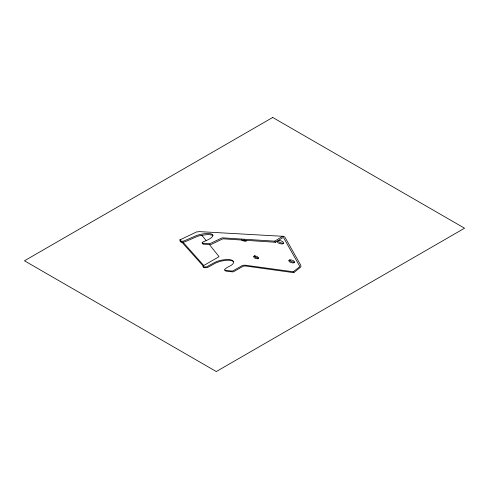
<?xml version="1.0" encoding="UTF-8"?>
<svg xmlns="http://www.w3.org/2000/svg" width="489" height="489" viewBox="0 0 489 489"><rect width="100%" height="100%" fill="white"/><g stroke="black" fill="none" stroke-linecap="round" stroke-linejoin="round"><path stroke-width="0.73" d="M294.635 262.141L294.219 262.721L292.923 262.929A2.879 1.663 0 0 1 292.483 262.893L290.992 262.544A6.32 3.649 0 0 1 289.8 262.006L288.583 260.496L290.258 259.812A2.848 1.644 0 0 1 290.686 259.842L292.184 260.185A6.345 3.661 0 0 1 293.388 260.723L294.635 262.141A2.634 1.522 0 0 1 293.534 262.128L292.037 261.786A6.504 3.753 0 0 1 290.839 261.242L290.356 260.924M180.82 241.254L182.99 241.156A8.808 5.086 0 0 0 184.219 240.863L196.933 235.356A33.05 19.083 0 0 1 200.215 234.5C212.134 231.486 220.019 235.453 203.051 241.896L202.128 242.782L203.002 243.907M278.369 240.502L278.382 240.998A3.863 2.231 0 0 0 279.042 241.866L279.549 242.232A6.357 3.667 0 0 0 280.619 242.758L282.483 243.186A2.518 1.455 0 0 0 283.479 243.155M277.245 241.12L277.495 242.22A4.444 2.567 0 0 0 277.874 242.599L278.394 242.966A6.381 3.686 0 0 0 279.47 243.491L281.334 243.925A2.494 1.436 0 0 0 282.232 243.907C283.975 243.938 283.62 241.81 282.245 241.407A6.186 3.57 0 0 0 281.169 240.888L279.298 240.472A2.384 1.375 0 0 0 278.18 240.527M246.26 240.814L246.322 240.722A1.962 1.131 0 0 0 246.352 240.185M209.463 244.641L218.962 256.511A1.87 1.082 0 0 1 218.876 256.774L203.766 265.521A3.13 1.803 0 0 0 203.43 265.735L202.984 266.462L203.766 267.397A1.137 0.654 0 0 0 204.494 267.691L206.566 267.709A6.186 3.57 0 0 0 207.691 267.44L215.551 263.082L218.858 261.78A23.423 13.527 0 0 1 221.872 260.979C225.716 260.319 230.172 259.476 233.718 261.56C233.931 265.692 227.251 266.444 225.362 268.852A2.965 1.711 0 0 0 224.958 269.152L224.64 269.824L225.411 270.808A1.381 0.795 0 0 0 226.315 271.187L232.715 271.878A6.247 3.606 0 0 0 233.632 271.676L243.057 266.291A6.241 3.6 0 0 1 243.956 266.089L245.625 265.998L293.779 272.679L300.68 267.067A7.732 4.462 0 0 0 300.888 266.462L300.827 265.368L284.959 237.275A3.307 1.913 0 0 0 284.763 236.988L283.375 236.328L199.451 231.621A2.005 1.155 0 0 0 197.984 231.914L196.774 231.841L179.866 239.91C180.355 241.083 181.92 239.335 179.866 239.91M180.355 240.429L180.062 240.93L180.936 241.927M224.714 270.014A1.375 0.795 0 0 0 225.643 270.38L232.049 271.059A6.302 3.637 0 0 0 232.972 270.857L242.44 265.472A6.296 3.637 0 0 1 243.339 265.276L245.013 265.179L293.235 271.78L299.696 266.743A3.075 1.773 0 0 0 299.794 266.419L283.773 238.021A1.161 0.672 0 0 0 283.516 237.752L283.192 237.642A0.727 0.416 0 0 0 282.587 237.801L275.429 242.263L223.308 238.828A8.765 5.061 0 0 0 222.33 239.048L211.517 244.28A8.778 5.067 0 0 1 210.508 244.5L203.882 244.207A1.18 0.678 0 0 1 202.959 243.925M203.082 243.247L209.72 243.522A8.888 5.135 0 0 0 210.722 243.296L221.59 238.076A8.888 5.128 0 0 1 222.574 237.856L274.763 241.163L281.945 236.707A2.164 1.247 0 0 1 282.734 236.376L283.375 236.328M213.088 235.221L208.283 234.457L200.979 235.411A33.081 19.102 0 0 0 197.684 236.26L185.025 241.78A8.692 5.018 0 0 1 183.797 242.067L181.633 242.159A0.96 0.556 0 0 1 180.899 241.939M255.007 255.918A2.115 1.222 0 0 0 254.494 255.894L253.381 256.536L254.531 257.899A6.1 3.521 0 0 0 255.637 258.43L256.982 258.76A2.145 1.241 0 0 0 257.514 258.791L258.638 258.143L257.471 256.774A6.168 3.557 0 0 0 256.554 256.322L255.007 255.918M203.803 266.933L205.881 266.939A6.247 3.606 0 0 0 207.012 266.67L214.903 262.312L218.216 261.01A23.411 13.515 0 0 1 221.23 260.209C225.184 259.683 230.716 258.223 233.742 261.572M255.276 257L255.588 257.208A6.375 3.68 0 0 0 256.511 257.666L258.058 258.076A2.231 1.29 0 0 0 258.638 258.1M241.621 239.928L242.257 240.386A6.125 3.533 0 0 0 243.076 240.79L244.757 241.205A1.522 0.88 0 0 0 246.046 241.028M181.896 242.183L203.167 265.979M182.984 242.183L203.766 265.521M201.798 235.227L206.003 240.386M274.763 241.163L275.429 242.263M293.235 271.78L293.779 272.679M246.218 240.857A1.064 0.617 0 0 1 246.022 241.01M180.82 241.23A0.954 0.55 0 0 1 180.093 241.034M203.803 266.921A1.131 0.654 0 0 1 203.057 266.639M290.38 260.912A3.27 1.889 0 0 1 289.598 259.842M255.307 256.988A3.38 1.95 0 0 1 254.427 255.9M203.082 243.216A1.174 0.678 0 0 1 202.159 242.96M246.389 240.545A2.097 1.21 0 0 1 245.93 240.539L245.362 240.46A4.56 2.634 0 0 1 243.999 240.013M272.709 117.458L24.45 260.79L216.291 371.542L464.55 228.21L272.709 117.458"/></g></svg>
